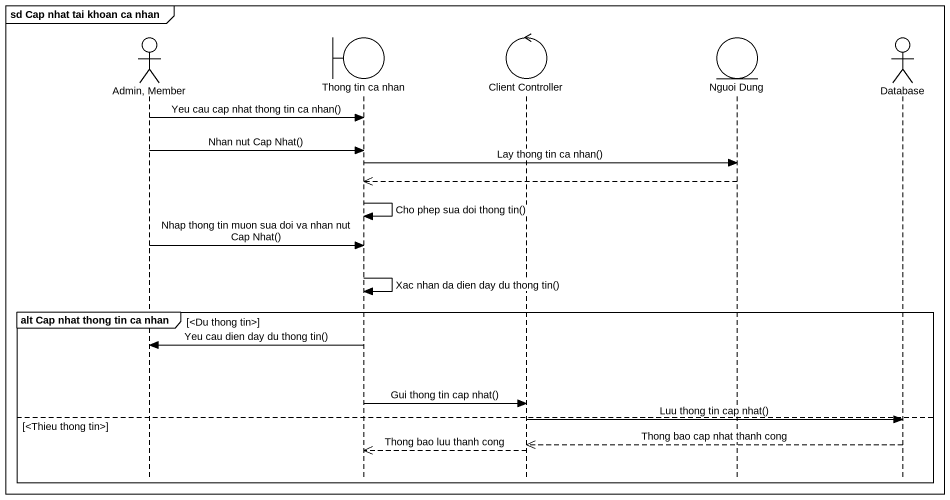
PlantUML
@startuml
mainframe sd Cap nhat tai khoan ca nhan
hide footbox
actor "Admin, Member" as Admin_Member
boundary "Thong tin ca nhan" as Thong_tin_ca_nhan
control "Client Controller" as Client_Controller
entity "Nguoi Dung" as Nguoi_Dung
actor "Database" as Database_

Admin_Member -> Thong_tin_ca_nhan : Yeu cau cap nhat thong tin ca nhan()
Admin_Member -> Thong_tin_ca_nhan : Nhan nut Cap Nhat()
Thong_tin_ca_nhan -> Nguoi_Dung : Lay thong tin ca nhan()
Nguoi_Dung -->> Thong_tin_ca_nhan
Thong_tin_ca_nhan -> Thong_tin_ca_nhan : Cho phep sua doi thong tin()
Admin_Member -> Thong_tin_ca_nhan : Nhap thong tin muon sua doi va nhan nut Cap Nhat()
Thong_tin_ca_nhan -> Thong_tin_ca_nhan : Xac nhan da dien day du thong tin()
group alt Cap nhat thong tin ca nhan [<Du thong tin>]
  Thong_tin_ca_nhan -> Admin_Member : Yeu cau dien day du thong tin()
  Thong_tin_ca_nhan -> Client_Controller : Gui thong tin cap nhat()
else <Thieu thong tin>
  Client_Controller -> Database_ : Luu thong tin cap nhat()
  Database_ -->> Client_Controller : Thong bao cap nhat thanh cong
  Client_Controller -->> Thong_tin_ca_nhan : Thong bao luu thanh cong
end
@enduml
